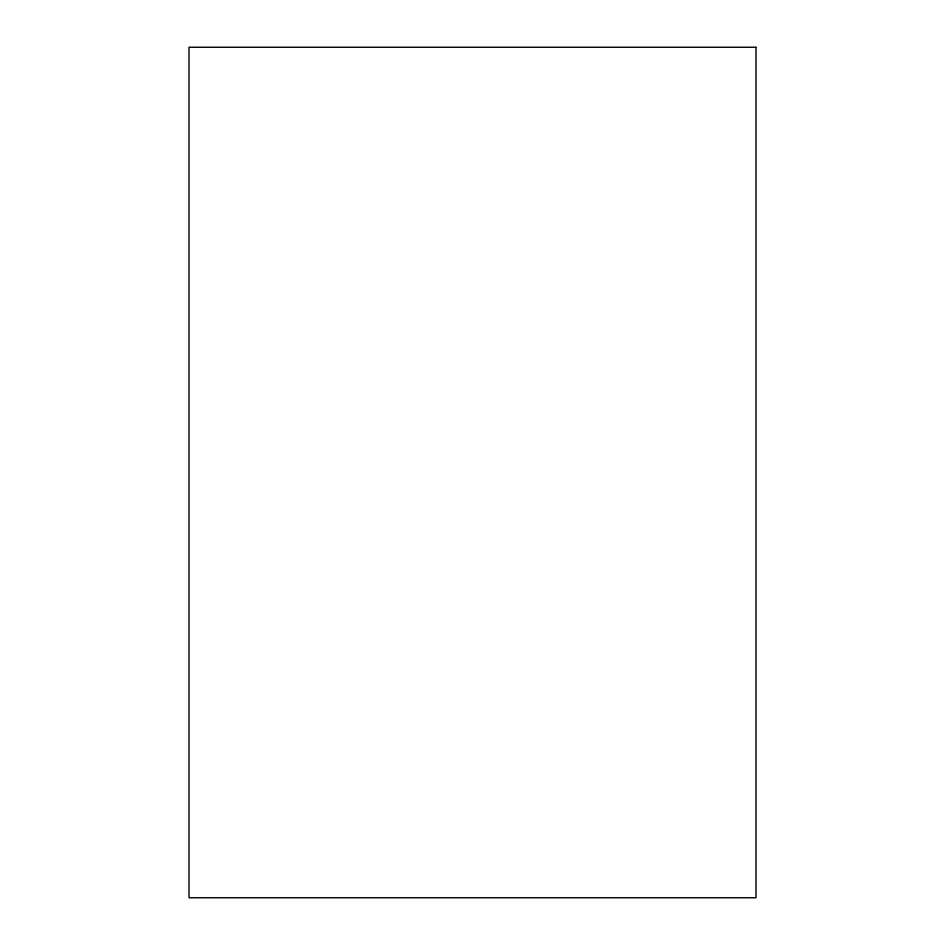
<?xml version="1.0" encoding="UTF-8"?>
<svg xmlns="http://www.w3.org/2000/svg" width="945" height="945" viewBox="0 0 945 945"><rect width="100%" height="100%" fill="white"/><g stroke="black" fill="none" stroke-linecap="round" stroke-linejoin="round"><path stroke-width="1.42" d="M756 47.25L189 47.25L189 897.75L756 897.75L756 47.25"/></g></svg>
